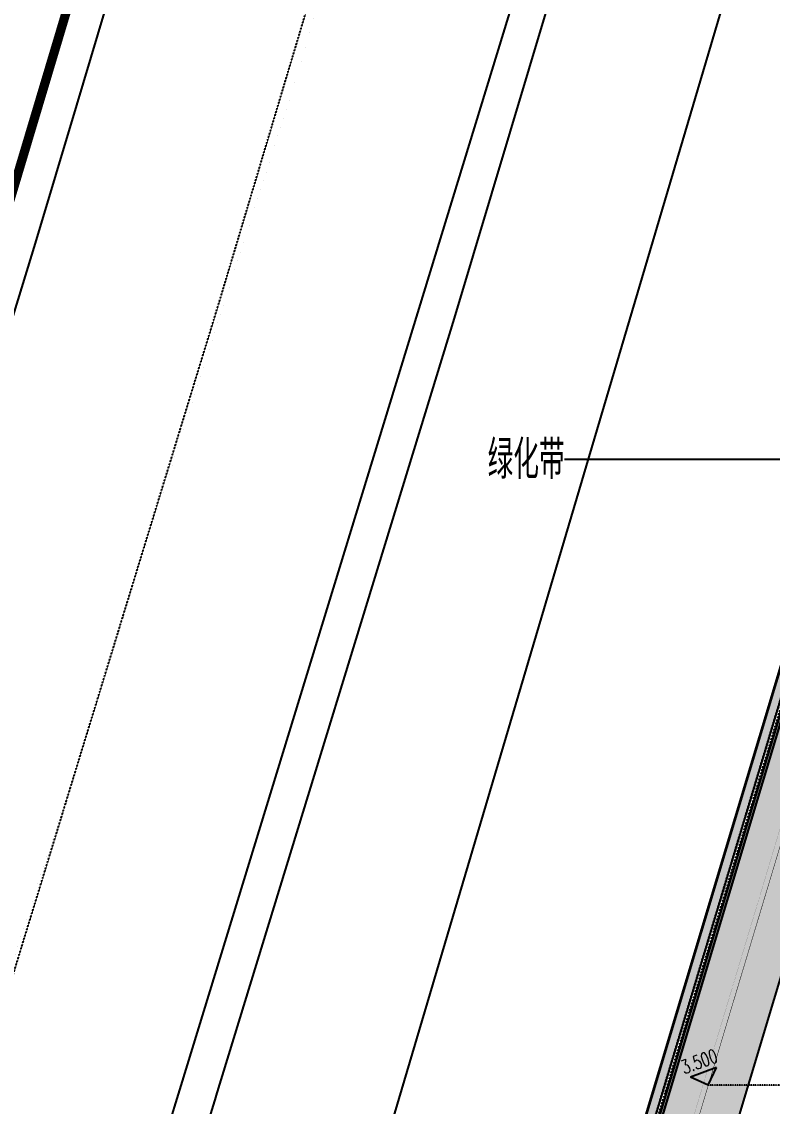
# Model space of a CAD drawing. Extents: x -23635 to 24049, y 82 to 60890.
# Drawn here: x -6330 to -5513, y 3933 to 5112 of the extents above; entities that cross this region are included whole.
import ezdxf
from ezdxf.enums import TextEntityAlignment as Align
from ezdxf.xclip import XClip

# ---------------------------------------------------------------- set-up
doc = ezdxf.new("R2010")
doc.units = 0
for name, pattern in [('CENTER', [2, 1.25, -0.25, 0.25, -0.25]), ('DASH', [0.35, 0.25, -0.1]), ('DASHDOT', [1, 0.5, -0.25, 0, -0.25]), ('PHANTOM2', [31.749999999999986, 15.875, -3.174999999999999, 3.174999999999999, -3.174999999999999, 3.174999999999999, -3.174999999999999])]:
    doc.linetypes.add(name, pattern=pattern)
for name, color, linetype in [('0-HX', 1, 'Continuous'), ('A-CURTAIN', 84, 'Continuous'), ('A-HATCH-1', 252, 'Continuous'), ('A-LIN-V', 9, 'Continuous'), ('A-SFCE', 30, 'Continuous'), ('A-STAIR', 150, 'Continuous'), ('DIM', 173, 'Continuous'), ('JT-路缘石线', 5, 'Continuous'), ('JT-道路中心线', 1, 'DASHDOT'), ('JT-道路红线', 7, 'Continuous'), ('TEXT', 7, 'Continuous'), ('YD-规划单元', 6, 'PHANTOM2'), ('建-标高', 3, 'Continuous'), ('建筑物控制线', 7, 'Continuous'), ('高压线', 210, 'Continuous'), ('黄', 40, 'Continuous')]:
    doc.layers.add(name, color=color, linetype=linetype)
doc.styles.add('A-STANDARD', font='SIMPLEX', dxfattribs={"bigfont": 'GBCBIG'})
doc.styles.add('DHTEXT-1', font='ROMANS.shx', dxfattribs={"width": 0.7, "bigfont": 'CHINESE.shx'})
doc.dimstyles.new('ZN10', dxfattribs={"dimscale": 10, "dimtxt": 2.5, "dimasz": 1.5, "dimexe": 1, "dimexo": 2, "dimgap": 0.9, "dimtad": 1, "dimdec": 0, "dimdsep": 46, "dimtxsty": 'DHTEXT-1', "dimblk": 'ARCHTICK', "dimcen": 2.5, "dimclrd": 173, "dimclre": 173, "dimclrt": 7, "dimazin": 2, "dimtfac": 1, "dimtix": 1, "dimtmove": 2, "dimatfit": 3, "dimfxl": 0, "dimarcsym": 0})

# ---------------------------------------------------------------- blocks, each defined once
blk = doc.blocks.new('GGRrrrr')
at = {"layer": 'A-CURTAIN'}
h = blk.add_hatch(dxfattribs=at)
h.set_pattern_fill('草坪或沼泽', color=256, scale=400, angle=19.99999999999998)
h.set_pattern_definition([(19.99999999999998, (440.107795715332, 194.2398300170898), (956.275963936384, 2050.740422578524), [240, -48, 64, -48, 240, -960]), (19.99999999999998, (348.5154342651367, 211.9834671020508), (956.275963936384, 2050.740422578524), [160, -120, 240, -120, 160, -800]), (19.99999999999998, (655.8504104614258, 1004.918022155762), (956.275963936384, 2050.740422578524), [200, -80, 200, -1120]), (19.99999999999998, (-205.3501281738281, 1032.003547668457), (956.275963936384, 2050.740422578524), [80, -160, 80, -1280]), (110, (-54.99931335449219, 1086.72677230835), (-2050.740422578524, 956.275963936384), [143.9999999999999, -1456]), (110, (724.3924865722656, 348.7915229797363), (-2050.740422578524, 956.275963936384), [159.9999999999999, -1440]), (110, (881.3766403198242, 1087.002857208252), (-2050.740422578524, 956.275963936384), [159.9999999999999, -1440]), (65.00000000000001, (925.3208694458008, 404.8966331481934), (-547.2322293314808, 1503.508193286057), [160, -2102.7416992]), (154.9999999999999, (534.4087371826172, 262.6162528991699), (-1503.508193286057, -547.2322293314808), [160, -2102.741699199999]), (83.43494882, (877.4794540405273, 395.9972076416016), (-547.2322292444445, 1503.508193285503), [160, -3417.7087632]), (95.96375653, (799.5678939819336, 376.1531410217285), (-547.2322291846804, 1503.508193052025), [159.9999999999999, -6436.969001599999]), (95.96375653, (956.5520477294922, 1114.364471435547), (-547.2322291846804, 1503.508193052025), [128, -6468.969001599999]), (95.96375653, (-24.92916107177734, 1097.671417236328), (-547.2322291846804, 1503.508193052025), [112, -6484.969001599998]), (124.03624347, (649.2170791625977, 321.4299125671387), (-547.2322292935037, 1503.508193012417), [160, -6436.9690016]), (124.03624347, (806.2012252807617, 1059.641246795654), (-547.2322292935037, 1503.508193012417), [128, -6468.9690016]), (124.03624347, (-85.06947326660156, 1075.782127380371), (-547.2322292935037, 1503.508193012417), [112, -6484.9690016]), (136.5650512, (576.7778244018555, 286.5507621765137), (-547.2322299226216, 1503.508193038666), [159.9999999999999, -3417.706876319999])])
h.paths.add_polyline_path([(1393117.320922852, 618300.9193000793), (1393292.936767578, 540880.4741477966), (1330517.002159119, 532866.5696678162), (1241737.975387573, 527102.5202484131), (1161598.890319824, 521245.7613601685), (1240382.850791931, 783371.5528144836), (1244595.073738098, 797109.7279624939), (1261185.678756714, 852563.1131820679), (1335771.367614746, 847453.3053207397), (1355485.375518799, 842594.5098495483), (1380777.422203064, 840861.7712898254), (1392639.610717773, 828900.035358429), (1392845.235137939, 738250.2696037292), (1391845.237701416, 738248.0012702942), (1391806.246421814, 755447.9559936523), (1391306.45426178, 755446.8222770691), (1391785.831069946, 764447.9511528015), (1391640.544288635, 828487.3259391785), (1380332.88168335, 839889.8824043274), (1355330.389472961, 841602.7838134766), (1335616.381584167, 846461.5792884827), (1261914.650527954, 851510.8278846741), (1245552.140869141, 796819.8416023254), (1241339.732727051, 783081.0626220703), (1162974.660324097, 522348.9729347229), (1241669.135520935, 528100.1562232971), (1330421.199440002, 533862.4550628662), (1392290.937599182, 541760.6755371094), (1392117.323532104, 618298.6509666443)])
h.paths.add_polyline_path([(1393076.15146637, 636450.5321846008), (1392076.154045105, 636448.2638511658), (1392062.989784241, 641998.404788971), (1391563.607894897, 641997.2195243835), (1392041.628883362, 650998.2749595642), (1391886.520614624, 720048.3890342712), (1392886.518035889, 720050.6573638916)])
h = blk.add_hatch(dxfattribs=at)
h.set_pattern_fill('草坪或沼泽', color=256, scale=400, angle=19.99999999999998)
h.set_pattern_definition([(19.99999999999998, (440.107795715332, 194.2398300170898), (956.2759639363836, 2050.740422578524), [240, -48, 64, -48, 240, -960]), (19.99999999999998, (348.5154342651367, 211.9834671020508), (956.2759639363836, 2050.740422578524), [160, -120, 240, -120, 160, -800]), (19.99999999999998, (655.8504104614258, 1004.918022155762), (956.2759639363836, 2050.740422578524), [200, -80, 200, -1120]), (19.99999999999998, (-205.3501281738281, 1032.003547668457), (956.2759639363836, 2050.740422578524), [80, -160, 80, -1280]), (110, (-54.99931335449219, 1086.72677230835), (-2050.740422578524, 956.2759639363836), [143.9999999999999, -1456]), (110, (724.3924865722656, 348.7915229797363), (-2050.740422578524, 956.2759639363836), [159.9999999999999, -1440]), (110, (881.3766403198242, 1087.002857208252), (-2050.740422578524, 956.2759639363836), [159.9999999999999, -1440]), (65.00000000000001, (925.3208694458008, 404.8966331481934), (-547.2322293314807, 1503.508193286057), [160, -2102.7416992]), (154.9999999999999, (534.4087371826172, 262.6162528991699), (-1503.508193286057, -547.2322293314807), [160, -2102.741699199999]), (83.43494882, (877.4794540405273, 395.9972076416016), (-547.2322292444445, 1503.508193285503), [160, -3417.7087632]), (95.96375653, (799.5678939819336, 376.1531410217285), (-547.2322291846804, 1503.508193052025), [159.9999999999999, -6436.969001599999]), (95.96375653, (956.5520477294922, 1114.364471435547), (-547.2322291846804, 1503.508193052025), [128, -6468.969001599999]), (95.96375653, (-24.92916107177734, 1097.671417236328), (-547.2322291846804, 1503.508193052025), [112, -6484.969001599998]), (124.03624347, (649.2170791625977, 321.4299125671387), (-547.2322292935037, 1503.508193012417), [160, -6436.9690016]), (124.03624347, (806.2012252807617, 1059.641246795654), (-547.2322292935037, 1503.508193012417), [128, -6468.9690016]), (124.03624347, (-85.06947326660156, 1075.782127380371), (-547.2322292935037, 1503.508193012417), [112, -6484.9690016]), (136.5650512, (576.7778244018555, 286.5507621765137), (-547.232229922622, 1503.508193038667), [159.9999999999999, -3417.706876319999])])
edge = h.paths.add_edge_path()
edge.add_line((1391002.783584595, 755446.1334381104), (1391033.862896324, 755969.2298610318))
edge.add_line((1391033.86289978, 755969.2298622131), (1391484.60933056, 764440.2374043328))
edge.add_line((1391484.609329224, 764440.2374038696), (1391240.917746339, 828322.242167785))
edge.add_line((1391240.917747498, 828322.2421684265), (1380155.065434195, 839501.1268444082))
edge.add_line((1380155.065429688, 839501.1268424988), (1355268.395031075, 841206.093397873))
edge.add_line((1355268.39503479, 841206.0933990479), (1335554.387081419, 846064.8888675765))
edge.add_line((1335554.387077332, 846064.8888664246), (1262206.239214119, 851089.9137592164))
edge.add_line((1262206.239219666, 851089.9137611389), (1173161.430034699, 554852.1791891612))
edge.add_line((1173161.430030823, 554852.1791877747), (1173522.489795612, 554879.6278408373))
edge.add_line((1173522.4897995, 554879.6278419495), (1259298.694751966, 840247.1814245735))
edge.add_line((1259298.694747925, 840247.1814231873), (1260664.251583645, 840250.287743258))
edge.add_line((1260664.251579285, 840250.2877464294), (1260650.720505403, 845748.0085758491))
edge.add_line((1260650.72051239, 845748.0085716248), (1335651.042472096, 845918.1516353745))
edge.add_line((1335651.042472839, 845918.151638031), (1335663.543034486, 840420.7167655955))
edge.add_line((1335663.543029785, 840420.7167663574), (1342663.498677632, 840436.620142065))
edge.add_line((1342663.498680115, 840436.6201400757), (1342656.698541388, 843434.4194341273))
edge.add_line((1342656.698539734, 843434.4194335938), (1345656.684828249, 843441.2245361431))
edge.add_line((1345656.684829712, 843441.2245368958), (1345663.514863657, 840443.5152480957))
edge.add_line((1345663.514862061, 840443.515247345), (1365660.002805453, 840488.87754378))
edge.add_line((1365660.002807617, 840488.8775444031), (1374552.106933233, 839873.2337869616))
edge.add_arc((1367357.655082703, 824128.4532546997), 17310.63983173795, 5.5802626876526915, 65.44234737564938, ccw=False)
edge.add_line((1384586.259040833, 825811.7408561707), (1385552.940604924, 825812.0992239242))
edge.add_line((1385552.940605164, 825812.0992240906), (1390246.63666195, 825822.7249858105))
edge.add_line((1390246.636665344, 825822.72498703), (1390404.911168448, 755445.2751032704))
edge.add_line((1390404.911170959, 755445.2751045227), (1391002.783589707, 755446.1334401162))
for points in [[(1161598.890319824, 521245.7613601685), (1240382.850791931, 783371.5528144836), (1244595.073738098, 797109.7279624939), (1261185.678756714, 852563.1131820679), (1335771.367614746, 847453.3053207397), (1355485.375518799, 842594.5098495483), (1380777.422203064, 840861.7712898254), (1392639.610717773, 828900.035358429), (1392845.235137939, 738250.2696037292), (1391845.237701416, 738248.0012702942), (1391806.246421814, 755447.9559936523), (1391306.45426178, 755446.8222770691), (1391785.831069946, 764447.9511528015), (1391640.544288635, 828487.3259391785), (1380332.88168335, 839889.8824043274), (1355330.389472961, 841602.7838134766), (1335616.381584167, 846461.5792884827), (1261914.650527954, 851510.8278846741), (1245552.140869141, 796819.8416023254), (1241339.732727051, 783081.0626220703), (1162974.660324097, 522348.9729347229)], [(1391240.917747498, 828322.2421684265), (1380155.065429688, 839501.1268424988), (1355268.39503479, 841206.0933990479), (1335554.387077332, 846064.8888664246), (1262206.239219666, 851089.9137611389), (1173161.430030823, 554852.1791877747)]]:
    blk.add_lwpolyline(points, dxfattribs=at)
blk.add_lwpolyline([(1173522.4897995, 554879.6278419495), (1259298.694747925, 840247.1814231873), (1260664.251579285, 840250.2877464294), (1260650.72051239, 845748.0085716248), (1335651.042472839, 845918.151638031), (1335663.543029785, 840420.7167663574), (1342663.498680115, 840436.6201400757), (1342656.698539734, 843434.4194335938), (1345656.684829712, 843441.2245368958), (1345663.514862061, 840443.515247345), (1365660.002807617, 840488.8775444031), (1374552.106933594, 839873.2337875366, -0.2673043221881901), (1384586.259040833, 825811.7408561707)], format="xyb", dxfattribs=at)
blk = doc.blocks.new('rrrrrrrrrrrrrrrr')
at = {"layer": 'A-HATCH-1'}
h = blk.add_hatch(dxfattribs=at)
h.set_pattern_fill('编织金属网', color=256, scale=3000)
h.set_pattern_definition([(90, (300, 900), (-1200, 1800), [300, -3300]), (90, (600, 900), (-1200, 1800), [300, -3300]), (45, (300, 1200), (-5999.999999999809, -5399.99999999985), [2121.32034355962, -8061.017305526399]), (135, (600, 1200), (-5999.999999999807, 5399.99999999985), [2121.32034355962, -8061.017305526399])])
h.paths.add_polyline_path([(40588326766.95834, 3380429630.937966), (40588256321.38605, 3380455368.485463), (40588254434.74007, 3380450204.595783), (40588324880.26842, 3380424466.929785)])
h.paths.add_polyline_path([(40588342324.13419, 3380329280.830398), (40588347490.13212, 3380327393.380685), (40588371065.92594, 3380391920.921593), (40588365899.92809, 3380393808.371278), (40588342324.13427, 3380329280.830368)], is_closed=False)
h.paths.add_polyline_path([(40588308203.55444, 3380219865.035484), (40588315924.94431, 3380240998.661614), (40588316864.21605, 3380240655.489169), (40588331963.81348, 3380281983.471902), (40588325858.54319, 3380284214.094292), (40588303037.55853, 3380221752.484622)])
h.paths.add_polyline_path([(40588273800.49241, 3380125702.984636), (40588294390.85445, 3380182059.323965), (40588289224.85732, 3380183946.773546), (40588268634.49524, 3380127590.434074)])
h.paths.add_polyline_path([(40588123180.35559, 3380179894.848302), (40588089539.62916, 3380189554.118116), (40588088022.61295, 3380184270.744923, 0.005122832545512191), (40588088317.15343, 3380184182.897159), (40588120994.03511, 3380174800.376338, 0.02905026545590285), (40588121673.63083, 3380174647.317626)])
h = blk.add_hatch(dxfattribs=at)
h.set_pattern_fill('S形人行道砖', color=256, scale=2000)
h.set_pattern_definition([(0, (0, 0), (3000, 1000), [2000, -6000]), (90, (0, 0), (-2000, 2000), [2000, -6000]), (45, (0, 2000), (3000.000000057074, 1000.000000019025), [1414.4, -4242.4, 1414.4, -4242.5084984])])
h.paths.add_polyline_path([(40588080466.29776, 3380207612.947364), (40588252557.11366, 3380436566.106614), (40588246162.15751, 3380441372.824391), (40588074071.34161, 3380212419.665152)])
h.paths.add_polyline_path([(40588357551.6507, 3380394270.803479), (40588331951.16237, 3380324201.622723), (40588339465.34097, 3380321456.241163), (40588365899.92809, 3380393808.371278), (40588358117.88198, 3380396651.620718, -0.05846643036177237)])
h.paths.add_polyline_path([(40588320609.30454, 3380293158.672472), (40588297033.33985, 3380228630.663898), (40588304547.51823, 3380225885.282366), (40588328123.48275, 3380290413.291053)])
h.paths.add_polyline_path([(40588266345.49557, 3380144637.261932), (40588273859.67415, 3380141891.880311), (40588293205.6886, 3380194842.409006), (40588285691.51013, 3380197587.790587)])
at = {"layer": 'A-STAIR'}
blk.add_line((40588074057.71376, 3380212401.534368), (40588253152.58821, 3380450673.037104), dxfattribs=at)
blk.add_lwpolyline([(40588080452.66991, 3380207594.816586), (40588252557.11366, 3380436566.106612)], dxfattribs=at)
at = {"layer": '黄', "linetype": 'DASH', "ltscale": 10}
blk.add_line((40588346005.36702, 3380301473.370477), (40588188913.04743, 3380358868.641964), dxfattribs=at)
at = {"layer": '黄', "linetype": 'DASH', "ltscale": 10, "const_width": 50}
blk.add_lwpolyline([(40588077067.33736, 3380210066.810011), (40588248945.46794, 3380438737.008338)], dxfattribs=at)
blk = doc.blocks.new('20250902102241')
at = {"layer": '建-标高'}
blk.add_hatch(color=256, dxfattribs=at).paths.add_polyline_path([(-187635.0112915076, 190342.7968673687), (-186745.2276840247, 192268.4876861572), (-189560.7021102943, 191232.5804786664)], flags=17)
at = {"color": 1, "linetype": 'DASH', "ltscale": 3, "const_width": 299.9999999999999}
blk.add_lwpolyline([(-25706.11210632697, 287335.3608856201), (-37568.30062103644, 299297.0968132019), (-62860.347274784, 301029.8353767395), (-82574.35516357794, 305888.630847929), (-157160.0440750159, 310998.4387092572), (-173750.6490783729, 255545.0534896832), (-177962.8720397986, 241806.8783378601), (-256746.8324661292, -20318.91311264038), (-176607.7474212684, -14462.15422439575), (-87828.72065735236, -8698.104804992676), (-25052.78605652228, -684.200325012207)], close=True, dxfattribs=at)
at = {"layer": '0-HX', "linetype": 'CENTER', "ltscale": 0.2}
blk.add_lwpolyline([(-25706.11210632697, 287335.3608856201), (-37568.30062103644, 299297.0968132019), (-62860.347274784, 301029.8353767395), (-82574.35516357794, 305888.630847929), (-157160.0440750159, 310998.4387092572), (-173750.6490783729, 255545.0534896832), (-177962.8720397986, 241806.8783378601), (-256746.8324661292, -20318.91311264038), (-176607.7474212684, -14462.15422439575), (-87828.72065735236, -8698.104804992676), (-25052.78605652228, -684.200325012207)], close=True, dxfattribs=at)
at = {"layer": 'A-SFCE', "linetype": 'DASH'}
for points in [[(-26203.67369842902, 65833.66236495972), (-26054.78524017707, 196.0010642986745), (-87924.5233383216, -7702.219402313232), (-176676.5872421302, -13464.51823425293), (-255371.0624771155, -19215.70153808594), (-177005.9884491004, 241516.3933601342), (-172793.5820770282, 255255.1666793823), (-156431.0723037757, 309946.1534156799), (-82729.34131622687, 304896.9048156738), (-63015.33333588019, 300038.10935211), (-43570.06946564093, 298705.9293479919), (-38012.84114837833, 298325.2079353314), (-26705.17849731818, 286922.6514625531), (-26559.90596771613, 222879.0951576196), (-27039.7119445838, 213873.826259613)], [(-26503.67293548957, 65832.9818649292), (-26355.38498688117, 460.0614776592702), (-87953.26416015811, -7403.453784942627), (-176697.2392044105, -13165.22743988037), (-254958.3314819373, -18884.73806381226), (-176718.9238510169, 241429.2463035583), (-172506.4619369544, 255168.2007713318), (-156212.3807754554, 309630.4678230286), (-82775.83713531867, 304599.387008667), (-63061.82916260138, 299740.5915412903), (-43590.57417297736, 298406.6309013367), (-38146.2033004798, 298033.6412734985), (-27004.89842987433, 286798.838634491), (-26859.92408752814, 222886.7415618896), (-27339.28703308478, 213889.7877960205)]]:
    blk.add_lwpolyline(points, dxfattribs=at)
at = {"layer": 'JT-路缘石线', "ltscale": 10}
for p, q in [((-245002.8765869159, 190328.6212654114), (-208040.1384048499, 310882.3721237183)), ((-282254.4151992835, 69082.29278945923), (-245006.3781356849, 190316.9971885681)), ((-245006.3781356849, 190316.9971885681), (-245005.2652587928, 190320.9229393005)), ((-245005.2652587928, 190320.9229393005), (-245004.0239944495, 190324.7893676739)), ((-245004.0239944495, 190324.7893676739), (-245002.8765869159, 190328.6212654114))]:
    blk.add_line(p, q, dxfattribs=at)
for points in [[(-256353.0775146522, 296964.9103469849), (-249369.1434936561, 320308.4033432007)], [(-356648.3844146766, -32450.97927474976), (-322442.9970169105, 81298.37192153744), (-285159.8859710731, 202647.4206085186), (-260852.0651397742, 281927.2551383935), (-256353.0775146522, 296964.9103469849)]]:
    blk.add_lwpolyline(points, dxfattribs=at)
at = {"layer": 'JT-道路中心线', "flags": 128}
blk.add_lwpolyline([(-344580.3920898475, -65250.36856460571), (-302348.7233734168, 75190.37928009033), (-265082.2887496985, 196485.1297492962), (-240751.7578277625, 275839.0638923645), (-224735.7596588153, 329371.8491401635)], dxfattribs=at)
at = {"layer": 'JT-道路红线', "const_width": 999.9999999999998}
for points in [[(-260343.0266799964, 297585.3325691186), (-254061.2294387836, 318582.0279922448)], [(-358947.0329437293, -26203.52185821533), (-326270.4537200965, 82461.80284499936), (-288984.2120742835, 203821.1670227051), (-264680.669250492, 283086.8541641235), (-260343.0266799964, 297585.3325691186)]]:
    blk.add_lwpolyline(points, dxfattribs=at)
at = {"layer": 'JT-道路红线'}
for points in [[(-215231.543670658, 273780.8579444885), (-205100.3193664588, 307683.1825561523)], [(-330213.7628860511, -104297.1836051941), (-278426.9584884681, 67918.86186599731), (-241182.4920501746, 189142.1298942547), (-241180.9887237586, 189146.7320671063), (-241179.6137771644, 189151.3935585003), (-241178.2042999305, 189155.9612083416), (-215231.1727142371, 273782.1665267944)]]:
    blk.add_lwpolyline(points, dxfattribs=at)
at = {"layer": 'YD-规划单元', "ltscale": 2, "const_width": 0.9999999999999999, "flags": 128}
blk.add_lwpolyline([(-224145.8922805823, 329588.8810768127), (-232308.01100922, 300362.830646513), (-264962.1687011756, 198641.1192245483), (-308212.1974029578, 55754.43112564087), (-340844.5604705848, -52545.14958954044), (-344629.6106338538, -65116.59833526984)], dxfattribs=at)
at = {"layer": '建-标高'}
for p, q in [((-186745.2276840247, 192268.4876861572), (-189560.7021102943, 191232.5804786664)), ((-187635.0112915076, 190342.7968673687), (-189560.7021102943, 191232.5804786664)), ((-187635.0112915076, 190342.7968673687), (-186745.2276840247, 192268.4876861572))]:
    blk.add_line(p, q, dxfattribs=at)
at = {"layer": '建筑物控制线', "color": 6, "linetype": 'CENTER', "ltscale": 0.2, "const_width": 9.999999999999998}
blk.add_lwpolyline([(-30701.44413757697, 285271.8137435894), (-39791.00328064337, 294437.6524047833), (-63635.27767944708, 296071.2052078247), (-83349.28556824103, 300930.0006790161), (-153515.1852722205, 305737.0122032147), (-168965.3134841956, 254095.6217040997), (-173178.4621505775, 240354.4273872357), (-249867.9826507606, -14802.85524749756), (-176951.9466629066, -9473.974319458008), (-88307.73432922736, -3718.677833557129), (-30062.78190613165, 3716.806610105559)], close=True, dxfattribs=at)
at = {"layer": '高压线'}
blk.add_lwpolyline([(-318003.4924621619, -137483.268119812), (-174133.1938781776, 347990.2255325317)], dxfattribs=at)
blk.add_blockref('GGRrrrr', (-1418345.7228241, -541564.6744804382))
at = {"layer": 'A-LIN-V', "rotation": 20.20025663620597}
blk.add_blockref('rrrrrrrrrrrrrrrr', (-36924610921.46326, -17187446792.21843), dxfattribs=at)
at = {"layer": '建-标高', "color": 7, "style": 'A-STANDARD', "width": 0.7058823529411765}
blk.add_text('3.500', height=1487.5, rotation=20.20026887154066, dxfattribs=at).set_placement((-190258.1561813392, 191535.3721809387))
blk = doc.blocks.new('_ArchTick')
at = {"color": 0, "linetype": 'ByBlock', "const_width": 0.4}
blk.add_lwpolyline([(-0.5, -0.5), (0.5, 0.5)], dxfattribs=at)

msp = doc.modelspace()

# ---------------------------------------------------------------- block references
at = {"ltscale": 1000}
ref = msp.add_blockref('20250902102241', (-3706.609688832621, 2052.015774187157), dxfattribs=dict(at, xscale=0.01, yscale=0.01, zscale=0.01))
XClip(ref).set_block_clipping_path([(-317074.07456316054, -93445.78059718944), (132623.15832491964, 357657.83471546136)])

# ---------------------------------------------------------------- texts
at = {"layer": 'TEXT', "ltscale": 120, "style": 'DHTEXT-1', "width": 0.7}
msp.add_text('绿化带', height=42, dxfattribs=at).set_placement((-5739.250426493585, 4635.99562901631), align=Align.MIDDLE_RIGHT)

# ---------------------------------------------------------------- leaders
at = {"layer": 'DIM'}
msp.add_leader([(-5326.618392884731, 4635.99562901631), (-5532.934409689158, 4635.99562901631), (-5739.250426493585, 4635.99562901631)], dimstyle='ZN10', dxfattribs=at)

doc.saveas('drawing.dxf')
